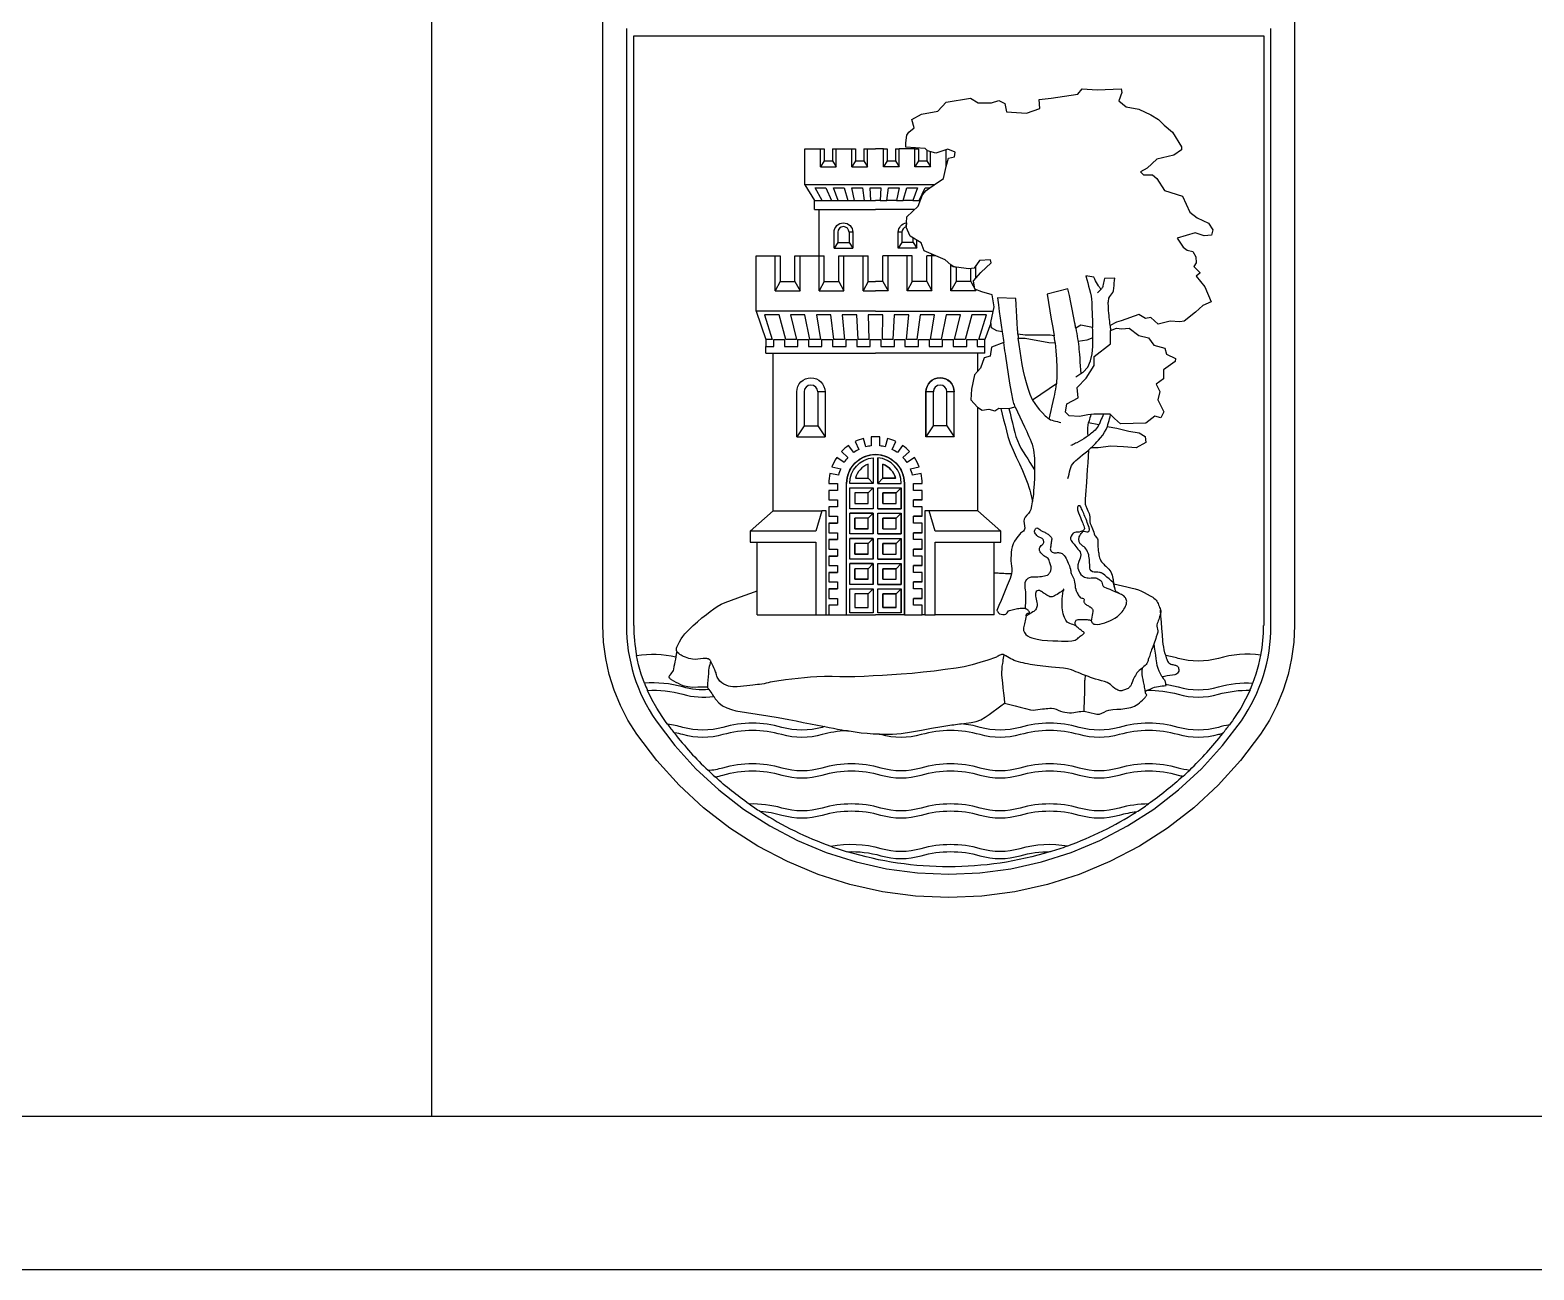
# Model space of a CAD drawing. Header units: millimetres. Extents: x 0 to 759000, y 0 to 594000.
# Drawn here: x 559462 to 608459, y 3 to 40416 of the extents above; entities that cross this region are included whole.
import ezdxf

# ---------------------------------------------------------------- set-up
doc = ezdxf.new("R2010")
doc.units = ezdxf.units.MM
doc.header["$LTSCALE"] = 0.05
doc.layers.get('0').update_dxf_attribs({"color": 250})

msp = doc.modelspace()

# ---------------------------------------------------------------- linework, layer by layer
for p, q in [((572548, 5001), (572548, 62319)), ((579130, 40231), (599654, 40231)), ((579130, 21005), (579130, 40231)), ((599654, 40231), (599654, 21005)), ((584704, 36543), (585216, 36543)), ((584704, 35373), (584704, 36543)), ((585610, 36543), (585728, 36543)), ((585610, 36543), (585610, 36149)), ((585728, 36543), (586240, 36543)), ((585728, 35959), (585728, 36543)), ((586240, 36543), (586358, 36543)), ((586240, 35959), (586240, 36543)), ((586358, 36543), (586358, 36149)), ((586632, 36543), (586750, 36543)), ((586632, 36543), (586632, 36149)), ((586750, 36543), (587006, 36543)), ((586750, 35959), (586750, 36543)), ((587262, 36543), (587006, 36543)), ((587262, 35959), (587262, 36543)), ((587382, 36543), (587382, 36149)), ((587654, 36543), (587774, 36543)), ((587654, 36543), (587654, 36149)), ((588286, 36543), (587774, 36543)), ((587774, 35959), (587774, 36543)), ((588286, 36543), (588406, 36543)), ((588286, 35959), (588286, 36543)), ((588406, 36543), (588406, 36149)), ((588678, 36507), (588678, 36149)), ((588798, 35959), (588798, 36455)), ((589310, 35957), (589310, 36515)), ((585216, 35959), (585728, 35959)), ((585334, 36149), (585610, 36149)), ((585610, 36149), (585728, 35959)), ((586358, 36149), (586240, 35959)), ((586240, 35959), (586750, 35959)), ((586358, 36149), (586632, 36149)), ((586632, 36149), (586750, 35959)), ((587382, 36149), (587262, 35959)), ((587774, 35959), (587262, 35959)), ((587382, 36149), (587654, 36149)), ((587654, 36149), (587774, 35959)), ((588406, 36149), (588286, 35959)), ((588798, 35959), (588286, 35959)), ((588406, 36149), (588678, 36149)), ((588678, 36149), (588798, 35959)), ((585024, 34567), (585024, 34861)), ((585268, 34861), (585578, 34861)), ((585794, 34861), (586108, 34861)), ((586322, 34861), (586634, 34861)), ((586850, 34861), (587006, 34861)), ((587162, 34861), (587006, 34861)), ((587690, 34861), (587378, 34861)), ((588218, 34861), (587908, 34861)), ((588468, 34861), (588434, 34861)), ((585024, 34567), (587006, 34567)), ((585170, 33055), (585170, 34567)), ((588282, 34567), (587006, 34567)), ((586146, 33827), (586146, 33495)), ((586266, 33827), (586266, 33303)), ((587870, 33827), (587750, 33827)), ((585778, 33495), (586146, 33495)), ((586146, 33495), (586266, 33303)), ((588234, 33495), (587870, 33495)), ((588234, 33495), (588234, 33639)), ((588234, 33495), (588354, 33303)), ((588354, 33303), (588354, 33567)), ((583116, 33055), (583738, 33055)), ((583116, 31251), (583116, 33055)), ((584382, 33055), (584548, 33055)), ((584382, 32223), (584382, 33055)), ((584548, 33055), (585170, 33055)), ((584548, 31911), (584548, 33055)), ((585170, 33055), (585338, 33055)), ((585170, 31911), (585170, 33055)), ((585338, 32223), (585338, 33055)), ((585658, 33303), (586266, 33303)), ((585814, 33055), (585980, 33055)), ((585814, 32223), (585814, 33055)), ((585980, 33055), (586602, 33055)), ((585980, 31911), (585980, 33055)), ((586602, 33055), (586770, 33055)), ((586602, 31911), (586602, 33055)), ((586770, 32223), (586770, 33055)), ((587414, 33055), (587246, 33055)), ((587246, 32223), (587246, 33055)), ((588034, 33055), (587414, 33055)), ((587414, 31911), (587414, 33055)), ((588354, 33303), (587750, 33303)), ((588202, 33055), (588034, 33055)), ((588034, 31911), (588034, 33055)), ((588202, 32223), (588202, 33055)), ((588844, 33055), (588676, 33055)), ((588676, 32223), (588676, 33055)), ((588844, 33055), (588844, 33107)), ((588964, 33055), (588844, 33055)), ((588844, 31911), (588844, 33055)), ((590110, 32223), (590110, 32643)), ((590276, 32331), (590276, 32739)), ((583738, 31911), (584548, 31911)), ((583906, 32223), (584382, 32223)), ((584382, 32223), (584548, 31911)), ((585338, 32223), (585170, 31911)), ((585170, 31911), (585980, 31911)), ((585338, 32223), (585814, 32223)), ((585814, 32223), (585980, 31911)), ((586770, 32223), (586602, 31911)), ((586602, 31911), (587006, 31911)), ((586770, 32223), (587006, 32223)), ((587246, 32223), (587006, 32223)), ((587414, 31911), (587006, 31911)), ((587246, 32223), (587414, 31911)), ((588202, 32223), (588034, 31911)), ((588844, 31911), (588034, 31911)), ((588676, 32223), (588202, 32223)), ((588676, 32223), (588844, 31911)), ((590276, 31911), (589466, 31911)), ((590110, 32223), (589634, 32223)), ((590110, 32223), (590276, 31911)), ((590276, 31911), (590276, 31965)), ((587006, 31251), (583116, 31251)), ((583116, 31251), (583438, 30327)), ((587006, 31251), (590846, 31251)), ((590762, 30863), (590574, 30327)), ((583438, 29887), (583438, 30107)), ((590574, 29887), (590574, 30107)), ((583438, 29887), (587006, 29887)), ((583674, 24743), (583674, 29887)), ((590574, 29887), (587006, 29887)), ((590340, 29297), (590340, 29887)), ((585124, 28623), (585124, 27519)), ((585364, 28623), (585364, 27159)), ((588890, 28623), (588650, 28623)), ((588650, 28623), (588650, 27159)), ((588890, 28623), (588890, 27519)), ((589334, 27519), (589334, 28623)), ((589572, 27159), (589572, 28623)), ((590340, 24743), (590340, 28123)), ((584680, 27519), (585124, 27519)), ((585124, 27519), (585364, 27159)), ((588890, 27519), (588650, 27159)), ((589334, 27519), (588890, 27519)), ((589334, 27519), (589572, 27159)), ((584442, 27159), (585364, 27159)), ((589572, 27159), (588650, 27159)), ((587078, 25639), (587078, 26475)), ((587246, 25805), (587246, 26267)), ((586064, 21355), (586064, 25639)), ((587078, 25639), (587846, 25639)), ((587078, 24815), (587078, 25495)), ((587078, 25495), (587846, 25495)), ((587246, 25805), (587658, 25805)), ((587846, 24815), (587846, 25495)), ((587950, 21355), (587950, 25639)), ((585486, 25103), (585774, 25103)), ((587246, 24983), (587246, 25327)), ((587246, 25327), (587682, 25327)), ((587682, 24983), (587682, 25327)), ((588530, 25103), (588240, 25103)), ((583674, 24743), (582926, 24085)), ((583674, 24743), (585262, 24743)), ((585486, 24567), (585774, 24567)), ((585486, 24567), (585774, 24567)), ((586166, 23991), (586166, 24671)), ((586934, 24671), (586166, 24671)), ((586334, 24159), (586334, 24505)), ((586766, 24505), (586334, 24505)), ((586766, 24159), (586766, 24505)), ((586934, 23991), (586934, 24671)), ((587078, 24815), (587846, 24815)), ((587078, 23991), (587078, 24671)), ((587078, 24671), (587846, 24671)), ((587246, 24983), (587682, 24983)), ((587246, 24159), (587246, 24505)), ((587246, 24505), (587682, 24505)), ((587682, 24159), (587682, 24505)), ((587846, 23991), (587846, 24671)), ((588530, 24567), (588240, 24567)), ((588530, 24567), (588240, 24567)), ((590340, 24743), (588750, 24743)), ((590340, 24743), (591086, 24085)), ((585486, 24343), (585774, 24343)), ((585486, 24031), (585774, 24031)), ((585486, 24031), (585774, 24031)), ((586766, 24159), (586334, 24159)), ((587246, 24159), (587682, 24159)), ((588530, 24343), (588240, 24343)), ((588530, 24031), (588240, 24031)), ((588530, 24031), (588240, 24031)), ((583148, 21355), (583148, 23719)), ((585486, 23807), (585774, 23807)), ((585486, 23807), (585774, 23807)), ((586934, 23991), (586166, 23991)), ((586166, 23167), (586166, 23847)), ((586934, 23847), (586166, 23847)), ((586766, 23679), (586334, 23679)), ((586334, 23335), (586334, 23679)), ((586766, 23335), (586766, 23679)), ((586934, 23169), (586934, 23847)), ((587078, 23991), (587846, 23991)), ((587078, 23169), (587078, 23847)), ((587078, 23847), (587846, 23847)), ((587246, 23335), (587246, 23679)), ((587246, 23679), (587682, 23679)), ((587682, 23335), (587682, 23679)), ((587846, 23167), (587846, 23847)), ((588530, 23807), (588240, 23807)), ((588530, 23807), (588240, 23807)), ((590868, 21355), (590868, 23719)), ((585486, 23497), (585774, 23497)), ((585486, 23497), (585774, 23497)), ((585486, 23273), (585774, 23273)), ((585486, 23273), (585774, 23273)), ((585486, 23273), (585774, 23273)), ((586934, 23167), (586166, 23167)), ((586766, 23335), (586334, 23335)), ((587078, 23167), (587846, 23167)), ((587246, 23335), (587682, 23335)), ((588530, 23497), (588240, 23497)), ((588530, 23497), (588240, 23497)), ((588530, 23273), (588240, 23273)), ((588530, 23273), (588240, 23273)), ((588530, 23273), (588240, 23273)), ((585486, 22963), (585774, 22963)), ((585486, 22963), (585774, 22963)), ((585486, 22737), (585774, 22737)), ((585486, 22737), (585774, 22737)), ((585486, 22737), (585774, 22737)), ((585486, 22737), (585774, 22737)), ((586166, 22345), (586166, 23025)), ((586934, 23025), (586166, 23025)), ((586334, 22513), (586334, 22857)), ((586766, 22857), (586334, 22857)), ((586766, 22513), (586766, 22857)), ((586934, 22345), (586934, 23025)), ((587078, 22345), (587078, 23025)), ((587078, 23025), (587846, 23025)), ((587246, 22513), (587246, 22857)), ((587246, 22857), (587682, 22857)), ((587682, 22513), (587682, 22857)), ((587846, 22345), (587846, 23025)), ((588530, 22963), (588240, 22963)), ((588530, 22963), (588240, 22963)), ((588530, 22737), (588240, 22737)), ((588530, 22737), (588240, 22737)), ((588530, 22737), (588240, 22737)), ((588530, 22737), (588240, 22737)), ((585486, 22427), (585774, 22427)), ((585486, 22427), (585774, 22427)), ((585486, 22203), (585774, 22203)), ((585486, 22203), (585774, 22203)), ((585486, 22203), (585774, 22203)), ((585486, 22203), (585774, 22203)), ((585486, 22203), (585774, 22203)), ((586934, 22345), (586166, 22345)), ((586766, 22513), (586334, 22513)), ((587078, 22345), (587846, 22345)), ((587078, 21425), (587078, 22203)), ((587078, 22203), (587846, 22203)), ((587246, 22513), (587682, 22513)), ((587846, 21425), (587846, 22203)), ((588530, 22427), (588240, 22427)), ((588530, 22427), (588240, 22427)), ((588530, 22203), (588240, 22203)), ((588530, 22203), (588240, 22203)), ((588530, 22203), (588240, 22203)), ((588530, 22203), (588240, 22203)), ((588530, 22203), (588240, 22203)), ((585486, 21891), (585774, 21891)), ((585486, 21891), (585774, 21891)), ((587246, 21591), (587246, 22035)), ((587246, 22035), (587682, 22035)), ((587682, 21591), (587246, 21591)), ((587682, 21591), (587682, 22035)), ((588530, 21891), (588240, 21891)), ((588530, 21891), (588240, 21891)), ((583148, 21355), (585064, 21355)), ((585402, 21355), (585486, 21355)), ((586064, 21355), (587006, 21355)), ((587950, 21355), (587006, 21355)), ((587846, 21425), (587078, 21425)), ((588610, 21355), (588530, 21355)), ((590868, 21355), (588950, 21355))]:
    msp.add_line(p, q)
for points in [[(0, 594000), (759000, 594000), (759000, 3), (0, 3)], [(19000, 62319), (754000, 62319), (754000, 5001), (19000, 5001)], [(584704, 35373), (585024, 34861), (585268, 34861), (585042, 35275), (585388, 35275), (585578, 34861), (585794, 34861), (585638, 35275), (585984, 35275), (586108, 34861), (586322, 34861), (586236, 35275), (586582, 35275), (586634, 34861), (586850, 34861), (586834, 35275), (587006, 35275), (587182, 35275), (587162, 34861), (587378, 34861), (587432, 35275), (587778, 35275), (587690, 34861), (587908, 34861), (588028, 35275), (588376, 35275), (588218, 34861), (588434, 34861), (588626, 35275), (588782, 35275), (588922, 35373), (587006, 35373)], [(583392, 31133), (583644, 30327), (583438, 30327), (583438, 30107), (583694, 30107), (583694, 30327), (584038, 30327), (584038, 30107), (584478, 30107), (584478, 30327), (584822, 30327), (584822, 30107), (585262, 30107), (585262, 30327), (585608, 30327), (585608, 30107), (586048, 30107), (586048, 30327), (586394, 30327), (586394, 30107), (586834, 30107), (586834, 30327), (587006, 30327), (587182, 30327), (587182, 30107), (587622, 30107), (587622, 30327), (587966, 30327), (587966, 30107), (588406, 30107), (588406, 30327), (588750, 30327), (588750, 30107), (589190, 30107), (589190, 30327), (589538, 30327), (589538, 30107), (589978, 30107), (589978, 30327), (590322, 30327), (590322, 30107), (590574, 30107), (590574, 30327), (590370, 30327), (590622, 31133), (590150, 31133), (589930, 30327), (589586, 30327), (589774, 31133), (589306, 31133), (589142, 30327), (588798, 30327), (588930, 31133), (588462, 31133), (588358, 30327), (588014, 30327), (588088, 31133), (587618, 31133), (587574, 30327), (587230, 30327), (587242, 31133), (587006, 31133), (586770, 31133), (586786, 30327), (586442, 30327), (586398, 31133), (585926, 31133), (586000, 30327), (585654, 30327), (585552, 31133), (585082, 31133), (585214, 30327), (584870, 30327), (584708, 31133), (584238, 31133), (584430, 30327), (584086, 30327), (583864, 31133)], [(594086, 30389), (593890, 30307), (593606, 30263), (593617, 30179), (593627, 30095), (593636, 30011), (593644, 29927), (593650, 29843), (593659, 29718), (593668, 29593), (593677, 29469), (593686, 29344), (593694, 29219), (593710, 29228), (593725, 29237), (593740, 29247), (593755, 29256), (593770, 29267), (593921, 29431), (594014, 29635), (594064, 29863), (594083, 30100), (594086, 30331), (594086, 30343), (594086, 30354), (594086, 30366), (594086, 30377)], [(591562, 28135), (591548, 28173), (591533, 28211), (591519, 28249), (591507, 28288), (591496, 28327), (591435, 28617), (591382, 28909), (591335, 29201), (591292, 29494), (591250, 29787), (591238, 29876), (591225, 29965), (591212, 30055), (591199, 30144), (591186, 30233), (590786, 30077), (590738, 29787), (590546, 29735), (590426, 29395), (590232, 29175), (590138, 28711), (590114, 28369), (590332, 28127), (590478, 28029), (590696, 28055), (590890, 28007), (591026, 28091), (591352, 28081)], [(582926, 23719), (585064, 23719), (585064, 21355), (585402, 21355), (585402, 24743), (585262, 24743), (585064, 24085), (582926, 24085)], [(591086, 24085), (588950, 24085), (588750, 24743), (588610, 24743), (588610, 21355), (588950, 21355), (588950, 23719), (591086, 23719)], [(594762, 22401), (594690, 22462), (594618, 22524), (594547, 22585), (594474, 22647), (594400, 22707), (594384, 22717), (594367, 22724), (594348, 22729), (594329, 22734), (594310, 22739), (594254, 22748), (594195, 22747), (594136, 22747), (594080, 22760), (594030, 22795), (594006, 22833), (593994, 22873), (593990, 22914), (593989, 22956), (593986, 22997), (593981, 23050), (593977, 23103), (593974, 23157), (593969, 23210), (593962, 23263), (593952, 23314), (593936, 23365), (593916, 23413), (593892, 23461), (593864, 23507), (593835, 23541), (593800, 23569), (593763, 23595), (593726, 23622), (593694, 23655), (593680, 23675), (593667, 23696), (593656, 23718), (593646, 23740), (593638, 23763), (593633, 23789), (593632, 23816), (593634, 23843), (593639, 23870), (593646, 23897), (593663, 23936), (593685, 23972), (593709, 24006), (593737, 24037), (593766, 24067), (593801, 24079), (593845, 24072), (593890, 24059), (593930, 24056), (593958, 24075), (593969, 24100), (593975, 24126), (593976, 24152), (593973, 24178), (593966, 24203), (593947, 24257), (593928, 24311), (593908, 24366), (593888, 24419), (593866, 24473), (593847, 24519), (593828, 24565), (593809, 24611), (593790, 24657), (593770, 24703), (593754, 24741), (593738, 24779), (593721, 24816), (593704, 24854), (593686, 24891), (593674, 24904), (593654, 24910), (593631, 24910), (593611, 24904), (593598, 24891), (593589, 24864), (593584, 24836), (593583, 24807), (593587, 24778), (593594, 24751), (593623, 24678), (593652, 24605), (593682, 24532), (593712, 24458), (593740, 24385), (593758, 24341), (593776, 24297), (593793, 24253), (593806, 24209), (593814, 24165), (593808, 24139), (593788, 24117), (593758, 24099), (593725, 24083), (593694, 24067), (593647, 24052), (593597, 24049), (593545, 24050), (593496, 24043), (593450, 24019), (593410, 23976), (593379, 23925), (593361, 23871), (593359, 23820), (593378, 23775), (593402, 23746), (593427, 23717), (593451, 23688), (593476, 23658), (593500, 23629), (593535, 23586), (593570, 23543), (593604, 23500), (593638, 23456), (593670, 23411), (593699, 23315), (593677, 23208), (593634, 23096), (593598, 22983), (593600, 22875), (593618, 22821), (593639, 22770), (593666, 22720), (593701, 22674), (593746, 22631), (593784, 22606), (593821, 22588), (593859, 22575), (593899, 22566), (593938, 22559), (593987, 22555), (594036, 22558), (594085, 22563), (594134, 22565), (594182, 22559), (594220, 22548), (594256, 22532), (594290, 22512), (594323, 22489), (594354, 22463), (594380, 22426), (594394, 22381), (594404, 22334), (594420, 22294), (594450, 22267), (594544, 22227), (594638, 22188), (594731, 22148), (594825, 22108), (594918, 22069), (594917, 22070), (594916, 22071), (594915, 22073), (594914, 22074), (594912, 22075), (594898, 22085), (594880, 22092), (594863, 22100), (594848, 22109), (594838, 22123), (594829, 22147), (594819, 22172), (594810, 22196), (594800, 22221), (594790, 22245)]]:
    msp.add_lwpolyline(points, close=True)
at = {"extrusion": (0, 0, -1), "flags": 128}
msp.add_lwpolyline([(-600658, 41235), (-600658, 21005), (-600635, 20468), (-600566, 19936), (-600451, 19412), (-600291, 18899), (-600087, 18403), (-599842, 17925), (-599556, 17471), (-598901, 16606), (-598173, 15802), (-597376, 15065), (-596519, 14401), (-595606, 13815), (-594645, 13311), (-593644, 12893), (-592610, 12565), (-591551, 12329), (-590476, 12186), (-589392, 12138), (-588308, 12186), (-587233, 12329), (-586174, 12565), (-585140, 12893), (-584139, 13311), (-583178, 13815), (-582265, 14401), (-581407, 15065), (-580611, 15802), (-579883, 16606), (-579227, 17471), (-578942, 17925), (-578696, 18403), (-578493, 18899), (-578333, 19412), (-578218, 19936), (-578149, 20468), (-578126, 21005), (-578126, 41235)], dxfattribs=at)
msp.add_lwpolyline([(-578890, 40471), (-578890, 21005, -0.152285), (-579857, 17906), (-580472, 17095), (-581155, 16341), (-581902, 15649), (-582707, 15026), (-583563, 14476), (-584464, 14004), (-585403, 13612), (-586373, 13304), (-587366, 13082), (-588375, 12948), (-589392, 12904), (-590408, 12948), (-591417, 13082), (-592411, 13304), (-593380, 13612), (-594320, 14004), (-595221, 14476), (-596077, 15026), (-596882, 15649), (-597629, 16341), (-598312, 17095), (-598927, 17906, -0.152285), (-599892, 21005), (-599892, 40471)], format="xyb", dxfattribs=at)
at = {"extrusion": (0, 0, -1)}
for points in [[(-591134, 30579), (-590956, 30615), (-590786, 30711), (-590762, 30883), (-590878, 31393), (-590806, 31783), (-590466, 31879), (-590248, 31975), (-590198, 32245), (-590438, 32515), (-590778, 32831), (-590754, 32929), (-590390, 32903), (-590222, 32659), (-590050, 32635), (-589634, 32693), (-589542, 32705), (-589466, 32767), (-589274, 32923), (-588594, 33215), (-588496, 33481), (-588134, 33699), (-588010, 33991), (-588010, 34007), (-588018, 34129), (-588032, 34333), (-588396, 34675), (-588540, 35043), (-588660, 35187), (-588782, 35275), (-588922, 35373), (-589218, 35579), (-589314, 35971), (-589386, 36239), (-589578, 36287), (-589602, 36435), (-589360, 36531), (-588970, 36407), (-588706, 36479), (-588630, 36553), (-588000, 36599), (-587998, 36745), (-588024, 36987), (-588096, 37087), (-588266, 37233), (-588194, 37501), (-588506, 37673), (-589040, 37773), (-589306, 38067), (-590106, 38191), (-590350, 38045), (-590786, 38047), (-591028, 38121), (-591222, 38023), (-591270, 37755), (-591926, 37707), (-592364, 37855), (-592338, 38149), (-592726, 38199), (-593598, 38323), (-593742, 38495), (-594228, 38471), (-595006, 38499), (-595030, 38377), (-594932, 38109), (-595174, 37915), (-595590, 37843), (-595978, 37649), (-596222, 37503), (-596414, 37311), (-596682, 37091), (-596974, 36605), (-596974, 36507), (-596732, 36335), (-596176, 36213), (-595862, 35919), (-595644, 35795), (-595742, 35699), (-596032, 35699), (-596178, 35579), (-596422, 35187), (-597006, 34997), (-597250, 34485), (-597492, 34291), (-597858, 34123), (-598002, 33903), (-597954, 33731), (-597710, 33707), (-597422, 33803), (-596838, 33631), (-597034, 33339), (-597156, 33243), (-597350, 33195), (-597446, 33023), (-597450, 32829), (-597374, 32707), (-597570, 32513), (-597570, 32487), (-597450, 32391), (-597742, 32051), (-597938, 31563), (-597670, 31439), (-597430, 31219), (-597066, 30927), (-596920, 30903), (-596606, 30927), (-596218, 30827), (-595974, 31045), (-595806, 31019), (-595586, 31141), (-595006, 30943), (-594860, 30895), (-594650, 30791), (-594644, 30856), (-594637, 30921), (-594630, 30985), (-594623, 31050), (-594616, 31115), (-594609, 31192), (-594603, 31270), (-594598, 31348), (-594594, 31425), (-594590, 31503), (-594590, 31538), (-594593, 31572), (-594599, 31606), (-594606, 31641), (-594614, 31675), (-594638, 31727), (-594673, 31774), (-594710, 31819), (-594742, 31867), (-594758, 31919), (-594768, 32002), (-594778, 32085), (-594787, 32167), (-594797, 32250), (-594806, 32333), (-594464, 32323), (-594455, 32274), (-594445, 32225), (-594436, 32177), (-594426, 32128), (-594416, 32079), (-594409, 32054), (-594398, 32030), (-594384, 32008), (-594367, 31986), (-594350, 31965), (-594354, 31969), (-594338, 31991), (-594321, 32013), (-594304, 32035), (-594287, 32057), (-594270, 32079), (-594235, 32131), (-594204, 32186), (-594176, 32243), (-594149, 32300), (-594120, 32357), (-593860, 32403), (-593890, 32291), (-593920, 32179), (-593950, 32067), (-593979, 31955), (-594008, 31843), (-594029, 31742), (-594042, 31640), (-594050, 31537), (-594054, 31434), (-594058, 31331), (-594064, 31209), (-594069, 31088), (-594074, 30966), (-594079, 30845), (-594082, 30723), (-593696, 30795), (-593534, 30695), (-593528, 30729), (-593522, 30764), (-593515, 30798), (-593509, 30833), (-593502, 30867), (-593459, 31091), (-593414, 31315), (-593368, 31539), (-593323, 31763), (-593278, 31987), (-592600, 31813), (-592645, 31541), (-592690, 31268), (-592735, 30996), (-592780, 30723), (-592824, 30451), (-592702, 30475), (-591878, 30471), (-591646, 30503), (-591644, 30535), (-591641, 30568), (-591639, 30600), (-591636, 30633), (-591634, 30665), (-591624, 30865), (-591614, 31065), (-591603, 31265), (-591593, 31465), (-591582, 31665), (-590978, 31687), (-591010, 31465), (-591041, 31244), (-591072, 31022), (-591103, 30801)], [(-589466, 31911), (-589466, 32767), (-589542, 32705), (-589634, 32693), (-589634, 32223)], [(-591658, 30379), (-591878, 30373), (-592654, 30229), (-592860, 30223), (-592880, 29956), (-592901, 29689), (-592916, 29421), (-592919, 29155), (-592902, 28889), (-592150, 28375), (-592122, 28359), (-592046, 28541), (-591981, 28728), (-591924, 28916), (-591875, 29108), (-591832, 29301), (-591790, 29516), (-591751, 29731), (-591716, 29946), (-591684, 30162)], [(-594664, 30623), (-594860, 30701), (-595030, 30677), (-595272, 30703), (-595588, 30459), (-595904, 30387), (-596074, 30143), (-596438, 30047), (-596486, 29851), (-596778, 29707), (-596770, 29611), (-596392, 29339), (-596394, 29049), (-596152, 28879), (-596272, 28635), (-596202, 28365), (-596322, 28123), (-596398, 27975), (-596302, 27779), (-596106, 27829), (-595816, 27607), (-594990, 27583), (-594796, 27751), (-594650, 27897), (-594118, 27895), (-593922, 27871), (-593656, 27821), (-593318, 27843), (-593194, 27965), (-593242, 28233), (-593606, 28429), (-593580, 28771), (-593870, 29065), (-594136, 29479), (-594134, 29771), (-594668, 30187), (-594668, 30255), (-594668, 30324), (-594667, 30392), (-594667, 30461), (-594666, 30529), (-594666, 30548), (-594666, 30567), (-594666, 30585), (-594665, 30604)], [(-594288, 27555), (-594262, 27508), (-594231, 27462), (-594197, 27419), (-594160, 27379), (-594120, 27341), (-594085, 27310), (-594049, 27280), (-594013, 27251), (-593976, 27223), (-593938, 27195), (-593934, 27195), (-593929, 27281), (-593927, 27368), (-593929, 27454), (-593936, 27541), (-593948, 27627), (-594282, 27555)], [(-594558, 27499), (-594870, 27435), (-595258, 27339), (-595598, 27291), (-595792, 27169), (-595818, 26975), (-595504, 26803), (-595090, 26827), (-594678, 26849), (-594266, 26799), (-594026, 26799), (-594077, 26847), (-594126, 26896), (-594175, 26945), (-594223, 26996), (-594270, 27047), (-594342, 27129), (-594410, 27215), (-594470, 27305), (-594522, 27399), (-594562, 27499)], [(-586934, 24815), (-586166, 24815), (-586166, 25495), (-586934, 25495), (-586766, 25327), (-586334, 25327), (-586334, 24983), (-586766, 24983), (-586766, 25327), (-586934, 25495)], [(-587846, 24815), (-587078, 24815), (-587078, 25495), (-587846, 25495), (-587682, 25327), (-587246, 25327), (-587246, 24983), (-587682, 24983), (-587682, 25327), (-587846, 25495)], [(-586934, 23991), (-586166, 23991), (-586166, 24671), (-586934, 24671), (-586766, 24505), (-586334, 24505), (-586334, 24159), (-586766, 24159), (-586766, 24505), (-586934, 24671)], [(-587846, 23991), (-587078, 23991), (-587078, 24671), (-587846, 24671), (-587682, 24505), (-587246, 24505), (-587246, 24159), (-587682, 24159), (-587682, 24505), (-587846, 24671)], [(-591896, 21555), (-591898, 21652), (-591900, 21749), (-591902, 21845), (-591903, 21942), (-591904, 22039), (-591902, 22102), (-591895, 22166), (-591887, 22229), (-591880, 22292), (-591878, 22355), (-591886, 22408), (-591906, 22460), (-591937, 22507), (-591976, 22547), (-592024, 22575), (-592092, 22594), (-592161, 22599), (-592230, 22598), (-592298, 22596), (-592366, 22601), (-592415, 22608), (-592463, 22615), (-592511, 22623), (-592559, 22635), (-592606, 22651), (-592625, 22661), (-592640, 22673), (-592654, 22688), (-592667, 22705), (-592678, 22723), (-592693, 22747), (-592706, 22772), (-592716, 22796), (-592723, 22821), (-592726, 22847), (-592727, 22881), (-592725, 22915), (-592719, 22949), (-592712, 22983), (-592702, 23017), (-592692, 23053), (-592680, 23088), (-592667, 23122), (-592650, 23155), (-592628, 23187), (-592599, 23217), (-592564, 23240), (-592528, 23260), (-592492, 23281), (-592458, 23307), (-592436, 23330), (-592414, 23353), (-592395, 23378), (-592377, 23404), (-592360, 23431), (-592352, 23454), (-592349, 23478), (-592350, 23504), (-592354, 23528), (-592360, 23551), (-592378, 23583), (-592406, 23611), (-592437, 23639), (-592465, 23667), (-592482, 23697), (-592487, 23718), (-592488, 23741), (-592485, 23765), (-592478, 23789), (-592466, 23809), (-592432, 23842), (-592389, 23864), (-592344, 23884), (-592300, 23907), (-592262, 23941), (-592240, 23969), (-592219, 23998), (-592201, 24028), (-592191, 24058), (-592190, 24087), (-592197, 24111), (-592209, 24137), (-592224, 24160), (-592242, 24178), (-592262, 24187), (-592296, 24182), (-592330, 24163), (-592364, 24137), (-592398, 24109), (-592432, 24087), (-592462, 24073), (-592491, 24059), (-592520, 24046), (-592550, 24032), (-592578, 24017), (-592605, 24001), (-592630, 23984), (-592653, 23964), (-592676, 23943), (-592698, 23919), (-592714, 23901), (-592728, 23883), (-592740, 23864), (-592747, 23844), (-592748, 23823), (-592745, 23789), (-592740, 23754), (-592735, 23720), (-592730, 23685), (-592724, 23651), (-592720, 23621), (-592715, 23592), (-592709, 23562), (-592704, 23533), (-592700, 23503), (-592704, 23473), (-592718, 23446), (-592740, 23421), (-592768, 23400), (-592798, 23383), (-592832, 23374), (-592866, 23375), (-592899, 23380), (-592933, 23384), (-592966, 23383), (-592997, 23378), (-593027, 23373), (-593057, 23366), (-593086, 23354), (-593112, 23335), (-593155, 23291), (-593188, 23244), (-593214, 23195), (-593237, 23145), (-593260, 23093), (-593282, 23045), (-593304, 22996), (-593324, 22948), (-593342, 22899), (-593358, 22849), (-593365, 22820), (-593369, 22791), (-593372, 22761), (-593376, 22732), (-593382, 22703), (-593399, 22658), (-593420, 22615), (-593443, 22571), (-593464, 22528), (-593480, 22483), (-593494, 22426), (-593502, 22367), (-593509, 22308), (-593517, 22249), (-593530, 22191), (-593538, 22166), (-593547, 22141), (-593557, 22117), (-593567, 22093), (-593578, 22069), (-593595, 22037), (-593614, 22007), (-593635, 21978), (-593656, 21950), (-593678, 21923), (-593699, 21909), (-593725, 21902), (-593754, 21898), (-593779, 21891), (-593798, 21875), (-593804, 21857), (-593802, 21837), (-593798, 21816), (-593795, 21796), (-593798, 21777), (-593806, 21761), (-593814, 21745), (-593823, 21730), (-593833, 21716), (-593846, 21705), (-593871, 21689), (-593895, 21674), (-593920, 21660), (-593944, 21646), (-593968, 21631), (-593983, 21622), (-593998, 21613), (-594012, 21604), (-594026, 21594), (-594040, 21583), (-594060, 21563), (-594076, 21539), (-594087, 21514), (-594092, 21487), (-594090, 21461), (-594079, 21401), (-594067, 21340), (-594054, 21280), (-594042, 21219), (-594030, 21159), (-594028, 21161), (-594026, 21164), (-594024, 21166), (-594021, 21167), (-594018, 21169), (-593985, 21181), (-593951, 21187), (-593917, 21191), (-593883, 21192), (-593848, 21193), (-593819, 21194), (-593790, 21194), (-593761, 21194), (-593732, 21194), (-593702, 21193), (-593669, 21194), (-593635, 21196), (-593601, 21195), (-593568, 21187), (-593534, 21167), (-593518, 21150), (-593508, 21131), (-593503, 21111), (-593503, 21090), (-593506, 21071), (-593511, 21056), (-593517, 21041), (-593523, 21026), (-593530, 21011), (-593538, 20997), (-593489, 21017), (-593439, 21036), (-593390, 21055), (-593340, 21075), (-593290, 21095), (-593255, 21116), (-593226, 21147), (-593203, 21184), (-593183, 21224), (-593166, 21265), (-593144, 21327), (-593126, 21389), (-593111, 21452), (-593100, 21515), (-593094, 21579), (-593092, 21643), (-593090, 21706), (-593090, 21770), (-593092, 21833), (-593094, 21897), (-593098, 21941), (-593102, 21984), (-593107, 22028), (-593113, 22071), (-593118, 22115), (-593123, 22131), (-593130, 22148), (-593138, 22163), (-593143, 22178), (-593142, 22189), (-593137, 22191), (-593128, 22181), (-593118, 22166), (-593106, 22151), (-593094, 22139), (-593052, 22109), (-593009, 22079), (-592966, 22050), (-592921, 22022), (-592874, 21995), (-592837, 21975), (-592798, 21957), (-592758, 21944), (-592719, 21939), (-592682, 21947), (-592658, 21959), (-592633, 21972), (-592609, 21987), (-592585, 22002), (-592560, 22017), (-592531, 22036), (-592502, 22056), (-592473, 22076), (-592444, 22096), (-592414, 22115), (-592382, 22132), (-592345, 22144), (-592307, 22148), (-592272, 22139), (-592242, 22115), (-592226, 22086), (-592218, 22056), (-592216, 22026), (-592218, 21997), (-592220, 21967), (-592228, 21916), (-592240, 21865), (-592254, 21813), (-592265, 21762), (-592270, 21711), (-592271, 21678), (-592269, 21645), (-592264, 21613), (-592254, 21580), (-592238, 21547), (-592222, 21522), (-592203, 21500), (-592183, 21481), (-592162, 21464), (-592138, 21449), (-592093, 21422), (-592048, 21395), (-592003, 21369), (-591958, 21342), (-591912, 21315), (-591916, 21328), (-591920, 21341), (-591923, 21355), (-591927, 21368), (-591930, 21381), (-591945, 21397), (-591971, 21407), (-591999, 21413), (-592021, 21419), (-592028, 21431), (-592024, 21445), (-592016, 21460), (-592006, 21476), (-591993, 21491), (-591978, 21503), (-591962, 21515), (-591946, 21526), (-591930, 21536), (-591914, 21546)], [(-586934, 23167), (-586166, 23167), (-586166, 23847), (-586934, 23847), (-586766, 23679), (-586334, 23679), (-586334, 23335), (-586766, 23335), (-586766, 23679), (-586934, 23847)], [(-587846, 23167), (-587078, 23167), (-587078, 23847), (-587846, 23847), (-587682, 23679), (-587246, 23679), (-587246, 23335), (-587682, 23335), (-587682, 23679), (-587846, 23847)], [(-586934, 22345), (-586166, 22345), (-586166, 23025), (-586934, 23025), (-586766, 22857), (-586334, 22857), (-586334, 22513), (-586766, 22513), (-586766, 22857), (-586934, 23025)], [(-587846, 22345), (-587078, 22345), (-587078, 23025), (-587846, 23025), (-587682, 22857), (-587246, 22857), (-587246, 22513), (-587682, 22513), (-587682, 22857), (-587846, 23025)], [(-586934, 21425), (-586166, 21425), (-586166, 22203), (-586934, 22203), (-586766, 22035), (-586334, 22035), (-586334, 21591), (-586766, 21591), (-586766, 22035), (-586934, 22203)], [(-587846, 21425), (-587078, 21425), (-587078, 22203), (-587846, 22203), (-587682, 22035), (-587246, 22035), (-587246, 21591), (-587682, 21591), (-587682, 22035), (-587846, 22203)]]:
    msp.add_lwpolyline(points, close=True, dxfattribs=at)
for points in [[(585216, 36543), (585334, 36543), (585334, 36149), (585216, 35959), (585216, 36543)], [(587262, 36543), (587382, 36543)], [(583738, 33055), (583906, 33055), (583906, 32223), (583738, 31911), (583738, 33055)], [(591646, 30503), (591649, 30478), (591651, 30453), (591654, 30429), (591656, 30404), (591658, 30379)], [(592860, 30223), (592858, 30239), (592856, 30255), (592853, 30271), (592851, 30287), (592848, 30303), (592844, 30333), (592839, 30362), (592834, 30392), (592829, 30421), (592824, 30451)], [(594086, 30389), (594087, 30454), (594086, 30519), (594085, 30585), (594084, 30650), (594082, 30715)], [(592670, 27735), (592702, 27878), (592734, 28021), (592766, 28165), (592798, 28308), (592830, 28451), (592849, 28538), (592865, 28625), (592879, 28713), (592892, 28801), (592902, 28889)], [(591086, 28079), (591133, 27897), (591180, 27715), (591226, 27533), (591273, 27351), (591320, 27169), (591395, 26940), (591488, 26718), (591592, 26499), (591697, 26280), (591794, 26059), (591840, 25951), (591886, 25844), (591931, 25736), (591972, 25626), (592006, 25515), (592031, 25423), (592054, 25331), (592077, 25239), (592099, 25147), (592120, 25055)], [(591352, 28081), (591392, 27925), (591430, 27769), (591469, 27613), (591507, 27457), (591546, 27301), (591584, 27169), (591630, 27038), (591685, 26911), (591747, 26788), (591816, 26669), (591891, 26552), (591965, 26436), (592040, 26320), (592114, 26203), (592188, 26087)], [(592122, 28359), (592123, 28357), (592124, 28356), (592125, 28354), (592126, 28353), (592126, 28351), (592193, 28239), (592270, 28133), (592354, 28033), (592445, 27937), (592540, 27843), (592580, 27806), (592622, 27771), (592665, 27740), (592711, 27715), (592760, 27697), (592818, 27682), (592876, 27667), (592934, 27652), (592992, 27637), (593050, 27623)], [(594026, 27883), (594011, 27832), (593995, 27781), (593980, 27729), (593964, 27678), (593948, 27627)], [(594562, 27499), (594566, 27510), (594569, 27521), (594572, 27533), (594575, 27544), (594578, 27555), (594597, 27620), (594615, 27685), (594633, 27749), (594651, 27814), (594668, 27879)], [(593942, 26723), (593932, 26514), (593920, 26305), (593907, 26095), (593895, 25886), (593882, 25677), (593873, 25541), (593860, 25404), (593848, 25268), (593839, 25131), (593836, 24995), (593840, 24965), (593849, 24935), (593861, 24907), (593874, 24878), (593886, 24849), (593905, 24800), (593925, 24751), (593945, 24703), (593964, 24654), (593982, 24605), (593993, 24553), (593995, 24498), (593993, 24443), (593995, 24389), (594006, 24337), (594016, 24312), (594027, 24288), (594038, 24264), (594048, 24239), (594058, 24215), (594078, 24162), (594097, 24108), (594116, 24054), (594135, 24000), (594154, 23947), (594171, 23917), (594194, 23889), (594217, 23862), (594238, 23833), (594250, 23801), (594256, 23753), (594256, 23704), (594253, 23656), (594251, 23607), (594252, 23559), (594257, 23520), (594261, 23481), (594266, 23441), (594272, 23402), (594278, 23363), (594287, 23313), (594297, 23262), (594309, 23213), (594327, 23165), (594350, 23119), (594372, 23087), (594396, 23058), (594421, 23030), (594447, 23002), (594472, 22975), (594506, 22941), (594541, 22908), (594577, 22875), (594611, 22841), (594642, 22803), (594674, 22754), (594699, 22702), (594718, 22647), (594732, 22592), (594742, 22535), (594747, 22508), (594750, 22481), (594754, 22455), (594758, 22428), (594762, 22401)], [(590868, 22727), (590903, 22725), (590938, 22724), (590973, 22722), (591008, 22721), (591042, 22719), (591091, 22716), (591140, 22712), (591189, 22709), (591238, 22705), (591286, 22703), (591318, 22702), (591349, 22701), (591380, 22701), (591411, 22700), (591442, 22699)], [(594030, 21159), (594039, 21147), (594045, 21134), (594050, 21121), (594057, 21107), (594066, 21095), (594084, 21079), (594103, 21066), (594123, 21057), (594144, 21050), (594164, 21047), (594241, 21046), (594319, 21054), (594397, 21070), (594475, 21093), (594550, 21123), (594640, 21163), (594725, 21205), (594808, 21251), (594887, 21305), (594962, 21367), (595003, 21407), (595040, 21449), (595073, 21492), (595103, 21538), (595132, 21587), (595145, 21611), (595156, 21635), (595165, 21659), (595173, 21684), (595180, 21709), (595187, 21738), (595190, 21767), (595191, 21797), (595187, 21826), (595178, 21855), (595165, 21884), (595149, 21912), (595130, 21937), (595108, 21959), (595082, 21977), (595050, 21996), (595017, 22014), (594984, 22032), (594951, 22050), (594918, 22069)], [(594762, 22401), (594768, 22370), (594774, 22339), (594779, 22307), (594785, 22276), (594790, 22245)], [(590962, 21499), (590972, 21485), (590981, 21470), (590990, 21456), (590999, 21441), (591008, 21427), (591046, 21393), (591096, 21373), (591152, 21365), (591206, 21367), (591252, 21379), (591278, 21397), (591300, 21425), (591321, 21457), (591345, 21484), (591374, 21501), (591417, 21513), (591460, 21524), (591503, 21534), (591547, 21543), (591590, 21551), (591634, 21558), (591679, 21566), (591723, 21572), (591767, 21576), (591810, 21577), (591828, 21576), (591846, 21573), (591863, 21568), (591880, 21562), (591896, 21555)], [(591912, 21315), (591900, 21265), (591889, 21215), (591879, 21165), (591869, 21115), (591858, 21065), (591849, 21021), (591841, 20977), (591834, 20933), (591832, 20889), (591834, 20845), (591857, 20778), (591902, 20719), (591961, 20670), (592030, 20631), (592102, 20603), (592272, 20561), (592442, 20535), (592612, 20520), (592782, 20512), (592952, 20507), (593064, 20501), (593176, 20495), (593288, 20495), (593399, 20506), (593510, 20535), (593549, 20553), (593583, 20575), (593615, 20601), (593646, 20628), (593678, 20657), (593712, 20681), (593752, 20707), (593787, 20732), (593806, 20756), (593800, 20779), (593779, 20798), (593755, 20818), (593729, 20837), (593703, 20856), (593678, 20875), (593654, 20894), (593630, 20914), (593606, 20933), (593582, 20953), (593558, 20973), (593554, 20977), (593550, 20982), (593546, 20987), (593542, 20992), (593538, 20997)], [(580506, 19991), (580513, 20024), (580519, 20057), (580526, 20089), (580532, 20122), (580538, 20155)], [(581636, 19843), (581622, 19786), (581607, 19728), (581591, 19671), (581578, 19613), (581570, 19555), (581562, 19445), (581554, 19336), (581546, 19226), (581538, 19117), (581530, 19007)], [(591190, 20059), (591180, 20002), (591170, 19945), (591160, 19889), (591150, 19832), (591140, 19775), (591127, 19681), (591118, 19586), (591115, 19491), (591117, 19396), (591124, 19301), (591142, 19137), (591160, 18972), (591179, 18808), (591197, 18643), (591214, 18479)], [(596474, 19057), (596472, 19065), (596471, 19072), (596469, 19080), (596467, 19087), (596464, 19095)], [(585354, 17711), (585494, 17684), (585633, 17658), (585772, 17632), (585911, 17605), (586050, 17579)], [(587130, 17463), (587274, 17462), (587417, 17464), (587560, 17470), (587703, 17479), (587846, 17493), (588178, 17539), (588508, 17596), (588836, 17658), (589165, 17717), (589494, 17767), (589556, 17775), (589617, 17783), (589678, 17791), (589739, 17798), (589800, 17805)]]:
    msp.add_lwpolyline(points)
at = {"extrusion": (0, 0, -1), "flags": 128}
for points in [[(-585658, 33303), (-585658, 33827, 0.999957), (-586266, 33827), (-586146, 33827, -0.999957), (-585778, 33827), (-585778, 33495), (-585658, 33303)], [(-587750, 33827, 0.382232), (-588018, 34129), (-588010, 34007, -0.348182), (-587870, 33827), (-587870, 33495), (-587750, 33303), (-587750, 33827)], [(-584442, 27159), (-584442, 28623, 1), (-585364, 28623), (-585124, 28623, -1), (-584680, 28623), (-584680, 27519), (-584442, 27159)], [(-588650, 27159), (-588650, 28623, 1), (-589572, 28623), (-589332, 28623, -1), (-588890, 28623), (-588890, 27519), (-588650, 27159)], [(-586166, 25639, 0.389412), (-586934, 26475), (-586934, 25639), (-586766, 25805), (-586766, 26267, -0.243837), (-586354, 25805), (-586766, 25805), (-586934, 25639), (-586166, 25639)], [(-579480, 19126), (-579376, 19421), (-579290, 19722), (-579222, 20028, 0.092599), (-580506, 19991), (-580490, 19910), (-580474, 19829), (-580457, 19749), (-580441, 19668), (-580424, 19587), (-580410, 19545), (-580388, 19505), (-580362, 19468), (-580335, 19430), (-580310, 19391), (-580300, 19374), (-580287, 19357), (-580276, 19339), (-580272, 19323), (-580278, 19309), (-580292, 19297), (-580306, 19284), (-580319, 19272), (-580333, 19259), (-580346, 19247), (-580423, 19207), (-580498, 19166), (-580574, 19125), (-580653, 19088), (-580734, 19055), (-580892, 19017), (-581052, 19003), (-581213, 19004), (-581374, 19009), (-581534, 19007), (-581534, 18983), (-581543, 18971), (-581552, 18958), (-581561, 18946), (-581570, 18933), (-581578, 18921, 0.090037), (-580728, 19004, -0.090236), (-579480, 19126)], [(-579577, 18893, 0.083286), (-580727, 18765, -0.106243), (-581730, 18699), (-581745, 18678), (-581759, 18657), (-581774, 18637), (-581788, 18616), (-581802, 18595), (-581902, 18483), (-582025, 18392), (-582163, 18321), (-582310, 18267), (-582458, 18231), (-582803, 18169), (-583149, 18114), (-583494, 18061), (-583839, 18006), (-584182, 17943), (-584417, 17897), (-584651, 17850), (-584886, 17804), (-585120, 17758), (-585354, 17711, -0.006502), (-585266, 17689, 0.13963), (-583956, 17689, -0.139644), (-582038, 17689, 0.13963), (-580728, 17689, -0.035728), (-580238, 17791), (-580234, 17788, 0.006865), (-580054, 18042), (-579877, 18316), (-579718, 18600), (-579577, 18893)], [(-593760, 18219), (-593853, 18200), (-593945, 18181), (-594038, 18161), (-594130, 18142), (-594222, 18123), (-594301, 18123), (-594379, 18148), (-594456, 18185), (-594533, 18222), (-594610, 18247), (-594739, 18265), (-594870, 18277), (-595002, 18286), (-595134, 18300), (-595264, 18323), (-595326, 18338), (-595388, 18357), (-595447, 18379), (-595503, 18408), (-595554, 18445), (-595605, 18488), (-595654, 18531), (-595702, 18575), (-595751, 18619), (-595798, 18663), (-595808, 18679), (-595818, 18695), (-595827, 18711), (-595835, 18727), (-595842, 18743), (-595842, 18753), (-595835, 18762), (-595825, 18771), (-595816, 18780), (-595810, 18791), (-595808, 18807), (-595806, 18824), (-595803, 18840), (-595801, 18857), (-595798, 18873), (-595811, 18878), (-595824, 18883), (-595837, 18889), (-595850, 18894), (-595862, 18899, 0.072781), (-596867, 18765, -0.13963), (-598178, 18765, 0.074677), (-599209, 18898), (-599067, 18603), (-598907, 18317), (-598730, 18042, 0.007325), (-598537, 17771, -0.026311), (-598178, 17689, 0.13963), (-596868, 17689, -0.139644), (-594950, 17689, 0.13963), (-593640, 17689, -0.139644), (-591722, 17689, 0.13963), (-590412, 17689, -0.044489), (-589800, 17805), (-589964, 17821), (-590129, 17844), (-590290, 17880), (-590443, 17935), (-590582, 18015), (-590710, 18107), (-590836, 18200), (-590963, 18293), (-591088, 18386), (-591214, 18479), (-591384, 18435), (-591553, 18391), (-591723, 18348), (-591892, 18305), (-592062, 18263), (-592139, 18253), (-592216, 18256), (-592294, 18266), (-592373, 18278), (-592450, 18287), (-592509, 18292), (-592567, 18299), (-592626, 18305), (-592684, 18311), (-592742, 18315), (-592817, 18307), (-592889, 18281), (-592960, 18247), (-593032, 18216), (-593106, 18195), (-593179, 18183), (-593252, 18173), (-593325, 18165), (-593398, 18164), (-593470, 18171), (-593528, 18181), (-593586, 18190), (-593644, 18200), (-593702, 18209), (-593760, 18219)], [(-582889, 15190, 0.031333), (-581778, 16076, -0.02786), (-582038, 16134, 0.139644), (-583955, 16134, -0.13963), (-585266, 16134, 0.139644), (-587183, 16134, -0.13963), (-588494, 16134, 0.139644), (-590411, 16134, -0.13963), (-591722, 16134, 0.139644), (-593639, 16134, -0.13963), (-594950, 16134, 0.139644), (-596867, 16134, -0.017125), (-597027, 16095, 0.031897), (-595897, 15192, -0.068619), (-594950, 15058, 0.13963), (-593640, 15058, -0.139644), (-591722, 15058, 0.13963), (-590412, 15058, -0.139644), (-588494, 15058, 0.13963), (-587184, 15058, -0.139644), (-585266, 15058, 0.13963), (-583956, 15058, -0.077191), (-582889, 15190)], [(-588494, 13504, 0.139644), (-590411, 13504, -0.13963), (-591722, 13504, 0.07128), (-592706, 13637, 0.149035), (-586087, 13635, 0.079403), (-587183, 13504, -0.13963), (-588494, 13504)]]:
    msp.add_lwpolyline(points, format="xyb", close=True, dxfattribs=at)
at = {"extrusion": (0, 0, -1)}
for points in [[(-594350, 31965), (-594344, 31958), (-594338, 31951), (-594332, 31944), (-594325, 31938), (-594318, 31931), (-594302, 31915), (-594286, 31898), (-594269, 31882), (-594253, 31865), (-594236, 31849)], [(-591134, 30579), (-591145, 30510), (-591155, 30441), (-591166, 30371), (-591176, 30302), (-591186, 30233)], [(-593534, 30695), (-593549, 30609), (-593564, 30522), (-593579, 30436), (-593593, 30350), (-593606, 30263)], [(-594650, 30791), (-594653, 30757), (-594657, 30724), (-594660, 30690), (-594662, 30657), (-594664, 30623)], [(-593530, 29113), (-593563, 29134), (-593596, 29155), (-593629, 29177), (-593662, 29198), (-593694, 29219)], [(-591562, 28135), (-591631, 27971), (-591705, 27809), (-591782, 27649), (-591859, 27488), (-591934, 27327), (-591971, 27246), (-592007, 27164), (-592042, 27082), (-592076, 26999), (-592108, 26915), (-592137, 26824), (-592157, 26732), (-592170, 26639), (-592178, 26545), (-592182, 26451), (-592188, 26242), (-592187, 26032), (-592182, 25822), (-592172, 25613), (-592160, 25403), (-592150, 25280), (-592136, 25157), (-592116, 25035), (-592093, 24914), (-592066, 24793), (-592037, 24723), (-591991, 24660), (-591937, 24601), (-591886, 24541), (-591848, 24477), (-591838, 24408), (-591848, 24331), (-591863, 24253), (-591869, 24178), (-591848, 24111), (-591825, 24083), (-591795, 24059), (-591763, 24037), (-591732, 24014), (-591706, 23987), (-591648, 23910), (-591591, 23832), (-591538, 23752), (-591494, 23666), (-591462, 23575), (-591443, 23482), (-591431, 23390), (-591424, 23297), (-591420, 23204), (-591418, 23111), (-591424, 23028), (-591437, 22944), (-591450, 22861), (-591454, 22778), (-591442, 22695), (-591418, 22615), (-591391, 22536), (-591361, 22459), (-591330, 22383), (-591298, 22307), (-591231, 22145), (-591165, 21984), (-591098, 21822), (-591030, 21660), (-590962, 21499)], [(-594432, 27897), (-594410, 27841), (-594387, 27786), (-594364, 27730), (-594341, 27675), (-594318, 27619), (-594313, 27606), (-594307, 27593), (-594301, 27580), (-594295, 27568), (-594288, 27555)], [(-593938, 27195), (-593867, 27144), (-593793, 27096), (-593717, 27051), (-593640, 27008), (-593562, 26967), (-593524, 26948), (-593486, 26929), (-593447, 26909), (-593409, 26890), (-593370, 26871)], [(-593274, 25797), (-593294, 25870), (-593313, 25943), (-593332, 26017), (-593351, 26090), (-593370, 26163), (-593396, 26226), (-593435, 26283), (-593483, 26335), (-593535, 26384), (-593588, 26431), (-593670, 26501), (-593754, 26568), (-593839, 26634), (-593921, 26701), (-594000, 26773), (-594006, 26778), (-594011, 26783), (-594016, 26789), (-594021, 26794), (-594026, 26799)], [(-594770, 22371), (-594911, 22337), (-595051, 22302), (-595191, 22268), (-595331, 22233), (-595470, 22199), (-595572, 22168), (-595670, 22128), (-595765, 22081), (-595860, 22031), (-595954, 21979), (-595998, 21955), (-596039, 21930), (-596079, 21902), (-596116, 21870), (-596150, 21833), (-596176, 21797), (-596198, 21759), (-596215, 21720), (-596231, 21680), (-596246, 21639), (-596262, 21600), (-596277, 21562), (-596290, 21523), (-596298, 21484), (-596298, 21445), (-596293, 21406), (-596285, 21367), (-596274, 21327), (-596262, 21288), (-596250, 21249), (-596236, 21205), (-596221, 21161), (-596205, 21118), (-596189, 21075), (-596176, 21031), (-596174, 20983), (-596184, 20933), (-596198, 20884), (-596207, 20835), (-596202, 20787), (-596193, 20757), (-596183, 20728), (-596174, 20698), (-596164, 20669), (-596154, 20639), (-596135, 20581), (-596116, 20522), (-596097, 20464), (-596078, 20405), (-596058, 20347), (-596045, 20313), (-596030, 20279), (-596015, 20245), (-595999, 20212), (-595986, 20177), (-595972, 20133), (-595958, 20089), (-595943, 20045), (-595929, 20001), (-595914, 19957), (-595905, 19928), (-595895, 19899), (-595886, 19869), (-595876, 19840), (-595866, 19811), (-595847, 19771), (-595820, 19735), (-595788, 19702), (-595754, 19671), (-595720, 19639), (-595682, 19604), (-595641, 19572), (-595600, 19540), (-595561, 19506), (-595526, 19467), (-595498, 19426), (-595473, 19383), (-595450, 19339), (-595428, 19294), (-595406, 19249), (-595391, 19215), (-595377, 19181), (-595364, 19147), (-595350, 19113), (-595334, 19079), (-595323, 19057), (-595311, 19036), (-595297, 19016), (-595281, 18997), (-595262, 18979), (-595236, 18959), (-595207, 18942), (-595178, 18929), (-595148, 18918), (-595116, 18907), (-595088, 18897), (-595059, 18889), (-595030, 18883), (-595001, 18880), (-594972, 18881), (-594937, 18889), (-594903, 18901), (-594869, 18917), (-594835, 18935), (-594802, 18955), (-594751, 18993), (-594705, 19037), (-594660, 19080), (-594612, 19120), (-594558, 19149), (-594463, 19182), (-594366, 19209), (-594268, 19234), (-594170, 19261), (-594074, 19293), (-594011, 19317), (-593947, 19342), (-593884, 19366), (-593820, 19390), (-593756, 19415), (-593683, 19444), (-593611, 19474), (-593538, 19503), (-593465, 19532), (-593390, 19559), (-593263, 19594), (-593133, 19616), (-593002, 19630), (-592870, 19641), (-592738, 19653), (-592646, 19663), (-592553, 19672), (-592460, 19680), (-592367, 19690), (-592274, 19701), (-592196, 19712), (-592119, 19726), (-592041, 19741), (-591964, 19757), (-591886, 19773), (-591813, 19789), (-591740, 19805), (-591667, 19824), (-591595, 19845), (-591524, 19871), (-591468, 19896), (-591414, 19924), (-591361, 19954), (-591309, 19985), (-591256, 20015), (-591242, 20024), (-591227, 20035), (-591212, 20045), (-591198, 20055), (-591182, 20063), (-591160, 20068), (-591136, 20066), (-591111, 20059), (-591086, 20049), (-591062, 20039), (-591033, 20025), (-591004, 20009), (-590976, 19993), (-590947, 19978), (-590916, 19965), (-590664, 19879), (-590410, 19798), (-590153, 19726), (-589895, 19666), (-589632, 19619), (-589274, 19569), (-588916, 19523), (-588558, 19482), (-588198, 19447), (-587838, 19419), (-587538, 19399), (-587237, 19381), (-586936, 19365), (-586635, 19351), (-586334, 19339), (-586087, 19336), (-585840, 19340), (-585593, 19346), (-585346, 19347), (-585098, 19339), (-584894, 19324), (-584690, 19305), (-584486, 19284), (-584282, 19260), (-584078, 19235), (-584006, 19226), (-583933, 19217), (-583861, 19207), (-583789, 19196), (-583716, 19185), (-583648, 19172), (-583580, 19156), (-583513, 19139), (-583445, 19124), (-583376, 19111), (-583304, 19100), (-583232, 19090), (-583160, 19081), (-583087, 19072), (-583014, 19063), (-582913, 19051), (-582811, 19040), (-582709, 19030), (-582606, 19020), (-582504, 19011), (-582432, 19007), (-582359, 19010), (-582286, 19019), (-582213, 19035), (-582140, 19059), (-582065, 19094), (-581997, 19139), (-581937, 19193), (-581887, 19256), (-581846, 19327), (-581834, 19361), (-581825, 19395), (-581818, 19430), (-581810, 19464), (-581798, 19497), (-581772, 19561), (-581744, 19624), (-581715, 19687), (-581685, 19750), (-581654, 19813), (-581646, 19829), (-581638, 19844), (-581629, 19859), (-581618, 19873), (-581604, 19887), (-581582, 19904), (-581559, 19917), (-581534, 19925), (-581508, 19931), (-581482, 19935), (-581395, 19937), (-581308, 19926), (-581220, 19911), (-581133, 19902), (-581046, 19907), (-580987, 19920), (-580928, 19937), (-580870, 19956), (-580812, 19978), (-580754, 20003), (-580712, 20022), (-580671, 20042), (-580633, 20065), (-580596, 20093), (-580560, 20127), (-580539, 20158), (-580527, 20192), (-580523, 20229), (-580525, 20264), (-580534, 20297), (-580573, 20389), (-580618, 20480), (-580670, 20569), (-580730, 20654), (-580798, 20735), (-580934, 20875), (-581070, 21007), (-581209, 21133), (-581353, 21254), (-581502, 21371), (-581618, 21460), (-581734, 21549), (-581852, 21632), (-581976, 21705), (-582106, 21763), (-582315, 21838), (-582523, 21914), (-582732, 21989), (-582940, 22064), (-583149, 22139)], [(-596462, 20025), (-596439, 20118), (-596417, 20211), (-596398, 20305), (-596383, 20400), (-596372, 20495), (-596356, 20701), (-596340, 20906), (-596323, 21112), (-596307, 21317), (-596290, 21523)], [(-596342, 19339), (-596341, 19341), (-596339, 19344), (-596338, 19346), (-596336, 19349), (-596334, 19351), (-596288, 19434), (-596248, 19520), (-596214, 19608), (-596188, 19699), (-596170, 19791), (-596153, 19917), (-596135, 20044), (-596118, 20170), (-596100, 20297), (-596082, 20423)], [(-595798, 18873), (-595791, 18916), (-595784, 18959), (-595776, 19001), (-595768, 19044), (-595760, 19087), (-595743, 19169), (-595724, 19251), (-595707, 19333), (-595696, 19416), (-595694, 19499), (-595696, 19524), (-595698, 19549), (-595699, 19573), (-595701, 19598), (-595702, 19623)], [(-593806, 18211), (-593810, 18353), (-593814, 18496), (-593818, 18638), (-593822, 18781), (-593826, 18923), (-593827, 18972), (-593826, 19021), (-593824, 19071), (-593824, 19120), (-593826, 19169), (-593831, 19211), (-593835, 19252), (-593841, 19294), (-593846, 19335), (-593850, 19377)], [(-581578, 18921), (-581609, 18877), (-581639, 18832), (-581670, 18788), (-581700, 18743), (-581730, 18699)], [(-595862, 18899), (-595921, 18924), (-595979, 18949), (-596038, 18973), (-596097, 18993), (-596158, 19007), (-596222, 19017), (-596285, 19027), (-596348, 19037), (-596411, 19047), (-596474, 19057)]]:
    msp.add_lwpolyline(points, dxfattribs=at)
at = {"flags": 128}
for points in [[(585774, 21891), (585774, 21667), (585486, 21667), (585486, 21355), (586064, 21355), (586064, 25639, -0.414214), (587007, 26581, -0.414214), (587950, 25639), (587950, 21355), (588530, 21355), (588530, 21667), (588240, 21667), (588240, 21891), (588530, 21891), (588530, 22203), (588240, 22203), (588240, 22427), (588530, 22427), (588530, 22737), (588240, 22737), (588240, 22963), (588530, 22963), (588530, 23273), (588240, 23273), (588240, 23497), (588530, 23497), (588530, 23807), (588240, 23807), (588240, 24031), (588530, 24031), (588530, 24343), (588240, 24343), (588240, 24567), (588530, 24567), (588530, 24879), (588240, 24879), (588240, 25103), (588530, 25103), (588530, 25413), (588240, 25413), (588240, 25639), (588530, 25639), (588528, 25637, 0.054491), (588494, 25967), (588210, 25903, 0.045828), (588142, 26119), (588428, 26183, 0.055272), (588274, 26479), (588034, 26319, 0.042286), (587902, 26483), (588114, 26681, 0.049829), (587886, 26879), (587720, 26643, 0.040573), (587546, 26745), (587674, 27005, 0.048698), (587398, 27107), (587322, 26827, 0.035613), (587150, 26863), (587150, 27153, 0.023624), (587007, 27158, 0.023624), (586864, 27153), (586864, 26863, 0.035613), (586692, 26827), (586618, 27107, 0.048698), (586340, 27005), (586468, 26745, 0.040573), (586296, 26643), (586128, 26879, 0.049829), (585902, 26681), (586110, 26483, 0.042286), (585982, 26319), (585742, 26479, 0.055272), (585586, 26183), (585872, 26119, 0.045828), (585804, 25903), (585522, 25967, 0.054491), (585486, 25639), (585774, 25639), (585774, 25413), (585486, 25413), (585486, 25103), (585774, 25103), (585774, 24879), (585486, 24879), (585486, 24567), (585774, 24567), (585774, 24343), (585486, 24343), (585486, 24031), (585774, 24031), (585774, 23807), (585486, 23807), (585486, 23497), (585774, 23497), (585774, 23273), (585486, 23273), (585486, 22963), (585774, 22963), (585774, 22737), (585486, 22737), (585486, 22427), (585774, 22427), (585774, 22203), (585486, 22203), (585486, 21891), (585774, 21891)], [(587848, 25637, 0.389412), (587078, 26475), (587078, 25639), (587246, 25805), (587246, 26267, -0.243837), (587658, 25805), (587246, 25805), (587078, 25639), (587846, 25639), (587848, 25637)], [(598178, 19937, -0.13963), (596868, 19937, 0.029462), (596465, 20026), (596462, 20025), (596469, 20002), (596475, 19979), (596482, 19957), (596488, 19934), (596494, 19911), (596506, 19877), (596522, 19845), (596541, 19815), (596566, 19788), (596594, 19765), (596627, 19749), (596660, 19740), (596695, 19733), (596729, 19727), (596762, 19717), (596783, 19710), (596804, 19702), (596824, 19694), (596843, 19683), (596860, 19667), (596870, 19654), (596876, 19640), (596880, 19625), (596882, 19610), (596884, 19595), (596887, 19580), (596890, 19565), (596891, 19550), (596890, 19536), (596886, 19521), (596872, 19488), (596851, 19456), (596826, 19430), (596797, 19410), (596764, 19399), (596680, 19386), (596596, 19374), (596511, 19363), (596427, 19351), (596342, 19339), (596361, 19312), (596381, 19286), (596401, 19260), (596419, 19232), (596432, 19203), (596440, 19182), (596446, 19160), (596452, 19138), (596458, 19117), (596464, 19095, -0.029549), (596867, 19004, 0.13963), (598178, 19004, -0.081676), (599306, 19134), (599411, 19432), (599497, 19736), (599564, 20044, 0.100336), (598178, 19937)], [(583956, 17450, 0.139644), (582038, 17450, -0.13963), (580728, 17450, 0.018703), (580473, 17512), (580455, 17497, 0.035989), (581550, 16288, 0.05192), (582038, 16373, -0.139644), (583955, 16373, 0.13963), (585266, 16373, -0.139644), (587183, 16373, 0.13963), (588494, 16373, -0.139644), (590411, 16373, 0.13963), (591722, 16373, -0.139644), (593639, 16373, 0.13963), (594950, 16373, -0.139644), (596867, 16373, 0.040228), (597245, 16298, 0.035381), (598321, 17487, 0.01059), (598178, 17450, -0.13963), (596868, 17450, 0.139644), (594950, 17450, -0.13963), (593640, 17450, 0.139644), (591722, 17450, -0.13963), (590412, 17450, 0.139644), (588494, 17450, -0.13963), (587184, 17450), (587130, 17463), (586933, 17470), (586735, 17483), (586538, 17502), (586342, 17528), (586146, 17561), (586127, 17565), (586108, 17568), (586089, 17572), (586070, 17575), (586050, 17579, 0.056937), (585266, 17450, -0.13963), (583956, 17450)], [(585266, 14819, -0.13963), (583956, 14819, 0.050711), (583258, 14943, 0.056546), (585553, 13812, -0.118173), (587183, 13743, 0.13963), (588494, 13743, -0.139644), (590411, 13743, 0.13963), (591722, 13743, -0.112225), (593271, 13826, 0.05502), (595504, 14929, 0.040428), (594950, 14819, -0.13963), (593640, 14819, 0.139644), (591722, 14819, -0.13963), (590412, 14819, 0.139644), (588494, 14819, -0.13963), (587184, 14819, 0.139644), (585266, 14819)]]:
    msp.add_lwpolyline(points, format="xyb", close=True, dxfattribs=at)
for centre, radius, start, end in [((589112, 28623), 461, 0, 180), ((589112, 28623), 221, 0, 180), ((587007, 25637), 943, 90, 180), ((587007, 25637), 943, 0, 90), ((587007, 25637), 841, 0, 85.1061), ((587007, 25637), 674, 14.3904, 69.2041), ((584343, 21005), 5213, 180, 190.8041), ((594440, 21005), 5213, 349.3827, 0), ((584343, 21005), 5213, 201.1229, 203.8896), ((594440, 21005), 5213, 336.1622, 338.967), ((589392, 24492), 11349, 216.2083, 218.0498), ((589392, 24492), 11349, 321.8873, 323.6862), ((586225, 14084), 3500, 74.0992, 74.9876), ((589392, 24492), 11349, 226.2944, 227.8655), ((589392, 24492), 11349, 312.2785, 313.7819), ((589392, 24492), 11349, 235.0441, 237.2868), ((589392, 24492), 11349, 302.5855, 304.9707), ((589392, 24492), 11349, 250.2325, 253.0695), ((589392, 24492), 11349, 286.9762, 289.9885)]:
    msp.add_arc(centre, radius, start, end)

doc.saveas('drawing.dxf')
